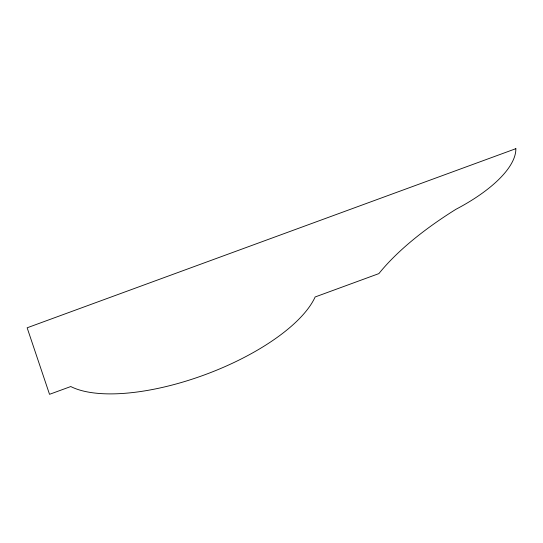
<?xml version="1.0" encoding="UTF-8"?>
<svg xmlns="http://www.w3.org/2000/svg" width="543" height="543" viewBox="0 0 543 543"><rect width="100%" height="100%" fill="white"/><g stroke="black" fill="none" stroke-linecap="round" stroke-linejoin="round"><path stroke-width="0.81" d="M515.85 148.68L27.15 327.796L49.528 394.32L70.78 386.535A138.798 53.784 -20.4 0 0 204.141 375.016A138.798 53.784 -20.4 0 0 315.13 296.973L378.871 273.611A254.307 98.548 -20.4 0 1 455.998 209.259A113.82 44.105 -20.4 0 0 515.85 148.68"/></g></svg>
